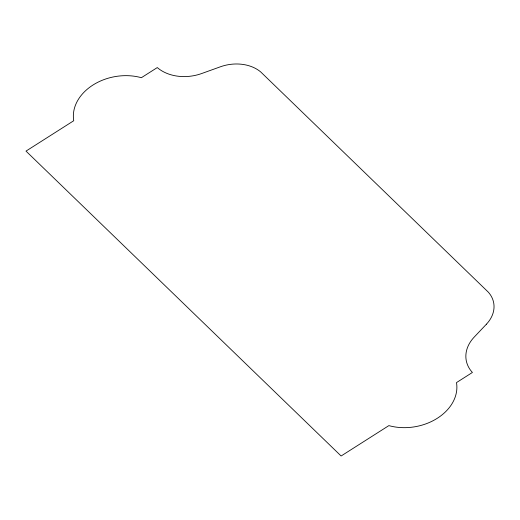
<?xml version="1.0" encoding="UTF-8"?>
<svg xmlns="http://www.w3.org/2000/svg" width="520" height="520" viewBox="0 0 520 520"><rect width="100%" height="100%" fill="white"/><g stroke="black" fill="none" stroke-linecap="round" stroke-linejoin="round"><path stroke-width="0.78" d="M486.415 324.194L474.188 337.116A39.748 29.997 -10.1 0 0 472.407 372.469L456.495 382.59A48.23 36.4 -10.1 0 1 437.313 418.269A48.23 36.4 -10.1 0 1 388.863 425.62L341.12 456.001L26 151.106L73.743 120.731A48.23 36.4 -10.1 0 1 92.924 85.059A48.23 36.4 -10.1 0 1 141.375 77.701L157.287 67.574A39.748 29.997 -10.1 0 0 201.74 73.508L220.383 66.794A36.367 27.45 -10.1 0 1 260.728 71.955L488.319 292.156A36.367 27.45 -10.1 0 1 486.415 324.194"/></g></svg>
